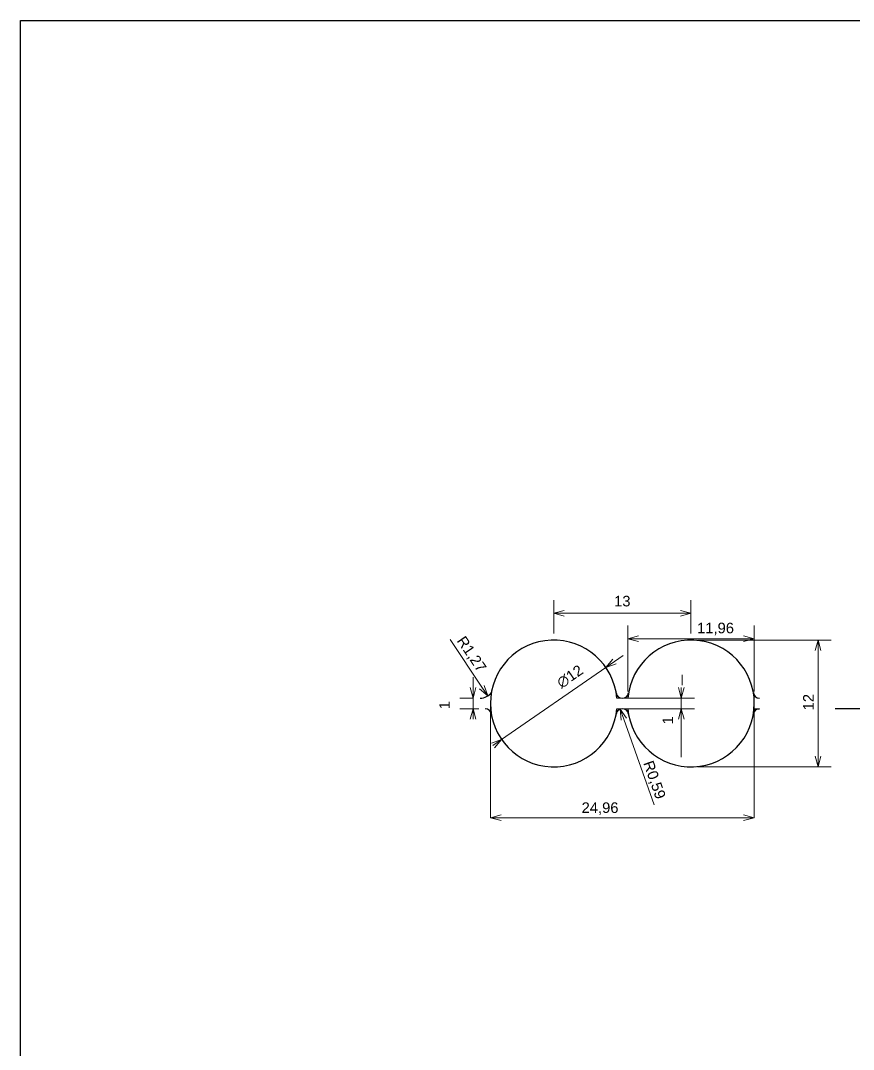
# Model space of a CAD drawing. Header units: millimetres. Extents: x 1526 to 31626, y -4643 to 9189.
# Drawn here: x 23045.8 to 23361.3, y -3033 to -2643.4 of the extents above; entities that cross this region are included whole.
import ezdxf

# ---------------------------------------------------------------- set-up
doc = ezdxf.new("R2010")
doc.units = ezdxf.units.MM
doc.linetypes.add('CENTER', pattern=[50.8, 31.75, -6.35, 6.35, -6.35])
doc.styles.get("Standard").update_dxf_attribs({"font": 'arial.ttf'})

# ---------------------------------------------------------------- blocks, each defined once
blk = doc.blocks.new('_Open30')
at = {"color": 0, "linetype": 'ByBlock', "lineweight": -2}
for p, q in [((-1, 0.268), (0, 0)), ((0, 0), (-1, -0.268)), ((0, 0), (-1, 0))]:
    blk.add_line(p, q, dxfattribs=at)

msp = doc.modelspace()

# ---------------------------------------------------------------- linework, layer by layer
at = {"color": 251, "lineweight": 5}
for p, q in [((23247.79107, -2875.50525), (23247.79107, -2862.84827)), ((23299.79107, -2875.50525), (23299.79107, -2862.84827)), ((23275.87455, -2897.50525), (23275.87455, -2872.49261)), ((23323.70759, -2897.50525), (23323.70759, -2872.49261)), ((23302.29107, -2878.00525), (23352.92659, -2878.00525)), ((23217.43894, -2900.00525), (23212.21136, -2900.00525)), ((23223.87455, -2902.50525), (23223.87455, -2945.26899)), ((23271.70517, -2899.97652), (23301.09911, -2899.97652)), ((23323.70759, -2902.50525), (23323.70759, -2945.26899)), ((23219.37455, -2904.00525), (23212.21136, -2904.00525)), ((23271.70998, -2903.97652), (23301.09911, -2903.97652)), ((23302.29107, -2926.00525), (23352.92659, -2926.00525))]:
    msp.add_line(p, q, dxfattribs=at)
at = {"lineweight": 5}
for p, q in [((23251.79107, -2867.84827), (23295.79107, -2867.84827)), ((23208.5611, -2877.77494), (23220.58329, -2895.81839)), ((23279.87455, -2877.49261), (23319.70759, -2877.49261)), ((23347.92659, -2882.00525), (23347.92659, -2922.00525)), ((23270.81237, -2886.06726), (23274.10113, -2883.7904)), ((23267.52361, -2888.34411), (23228.05852, -2915.66639)), ((23217.21136, -2896.00525), (23217.21136, -2892.00525)), ((23296.4065, -2895.11855), (23296.4065, -2891.11855)), ((23217.21136, -2900.00525), (23217.21136, -2904.00525)), ((23296.09911, -2899.97652), (23296.09911, -2903.97652)), ((23285.82628, -2940.40701), (23274.33412, -2907.9125)), ((23296.09911, -2907.97652), (23296.09911, -2922.30985)), ((23319.70759, -2945.26899), (23227.87455, -2945.26899))]:
    msp.add_line(p, q, dxfattribs=at)
msp.add_line((23323.70759, -2904.00525), (23325.70759, -2904.00525))
at = {"color": 1, "linetype": 'CENTER'}
msp.add_line((23354.39218, -2903.90025), (23972.24516, -2903.90025), dxfattribs=at)
at = {"color": 2}
msp.add_lwpolyline([(23045.78236, -3043.40561), (23045.78236, -2643.40561), (24080.04853, -2643.40561), (24080.04853, -3043.40561), (23045.78236, -3043.40561), (23045.78236, -2643.40561)], dxfattribs=at)
for centre, radius, start, end in [((23247.79107, -2902.00525), 24, 4.8490165, 355.2886259), ((23299.79107, -2902.00525), 24, 184.7113741, 175.1509835), ((23219.97491, -2894.92215), 5.08323, 269.5945656, 325.4462654), ((23273.79107, -2897.6414), 2.36385, 188.854344, 351.145656), ((23325.75749, -2897.66479), 2.34099, 183.4398869, 268.7786632), ((23221.82465, -2906.34571), 2.34099, 3.4398869, 88.7786632), ((23273.79107, -2906.3691), 2.36385, 8.854344, 171.145656), ((23325.75749, -2906.34571), 2.34099, 91.2213368, 176.5601131)]:
    msp.add_arc(centre, radius, start, end)

# ---------------------------------------------------------------- block references
at = {"lineweight": 5}
for p, xscale, yscale, zscale, rotation in [((23247.79107, -2867.84827), 4, 4, 4, 180), ((23275.87455, -2877.49261), 4, 4, 4, 180), ((23347.92659, -2878.00525), 4, 4, 4, 90), ((23267.52361, -2888.34411), 4, 4, 4, 214.6954379596372), ((23217.21136, -2900.00525), 4, 4, 4, 270), ((23222.82986, -2899.12791), 3.999999999999999, 3.999999999999999, 3.999999999999999, 304.169427347283), ((23296.09911, -2899.97652), 4, 4, 4, 270), ((23217.21136, -2904.00525), 4, 4, 4, 90), ((23273.00648, -2904.13925), 4, 4, 4, 109.3847651048842), ((23296.09911, -2903.97652), 4, 4, 4, 90), ((23228.05852, -2915.66639), 3.999999999999999, 3.999999999999999, 3.999999999999999, 34.69543795963715), ((23347.92659, -2926.00525), 4, 4, 4, 270), ((23223.87455, -2945.26899), 4, 4, 4, 180)]:
    msp.add_blockref('_Open30', p, dxfattribs=dict(at, xscale=xscale, yscale=yscale, zscale=zscale, rotation=rotation))
at = {"lineweight": 5, "xscale": 4, "yscale": 4, "zscale": 4}
for p in [(23299.79107, -2867.84827), (23323.70759, -2877.49261), (23323.70759, -2945.26899)]:
    msp.add_blockref('_Open30', p, dxfattribs=at)

# ---------------------------------------------------------------- texts
at = {"insert": (23273.77411, -2863.27443), "char_height": 4, "attachment_point": 5}
msp.add_mtext('13', dxfattribs=at)
at = {"lineweight": 15, "char_height": 4, "attachment_point": 5}
for s, insert in [('11,96', (23309.09039, -2873.79898)), ('24,96', (23265.34582, -2941.83902))]:
    msp.add_mtext(s, dxfattribs=dict(at, insert=insert))
for s, insert, rotation in [('R1,27', (23216.42213, -2883.51655), 304.1694273), ('12', (23344.29278, -2901.50612), 90), ('1', (23206.40253, -2902.63769), 90), ('1', (23291.04066, -2908.37251), 90), ('R0,59', (23285.67261, -2931.03109), 289.3847651)]:
    msp.add_mtext(s, dxfattribs=dict(at, insert=insert, rotation=rotation))
at = {"insert": (23253.97018, -2891.83981), "char_height": 4, "attachment_point": 5, "rotation": 34.695438}
msp.add_mtext('∅12', dxfattribs=at)

doc.saveas('drawing.dxf')
